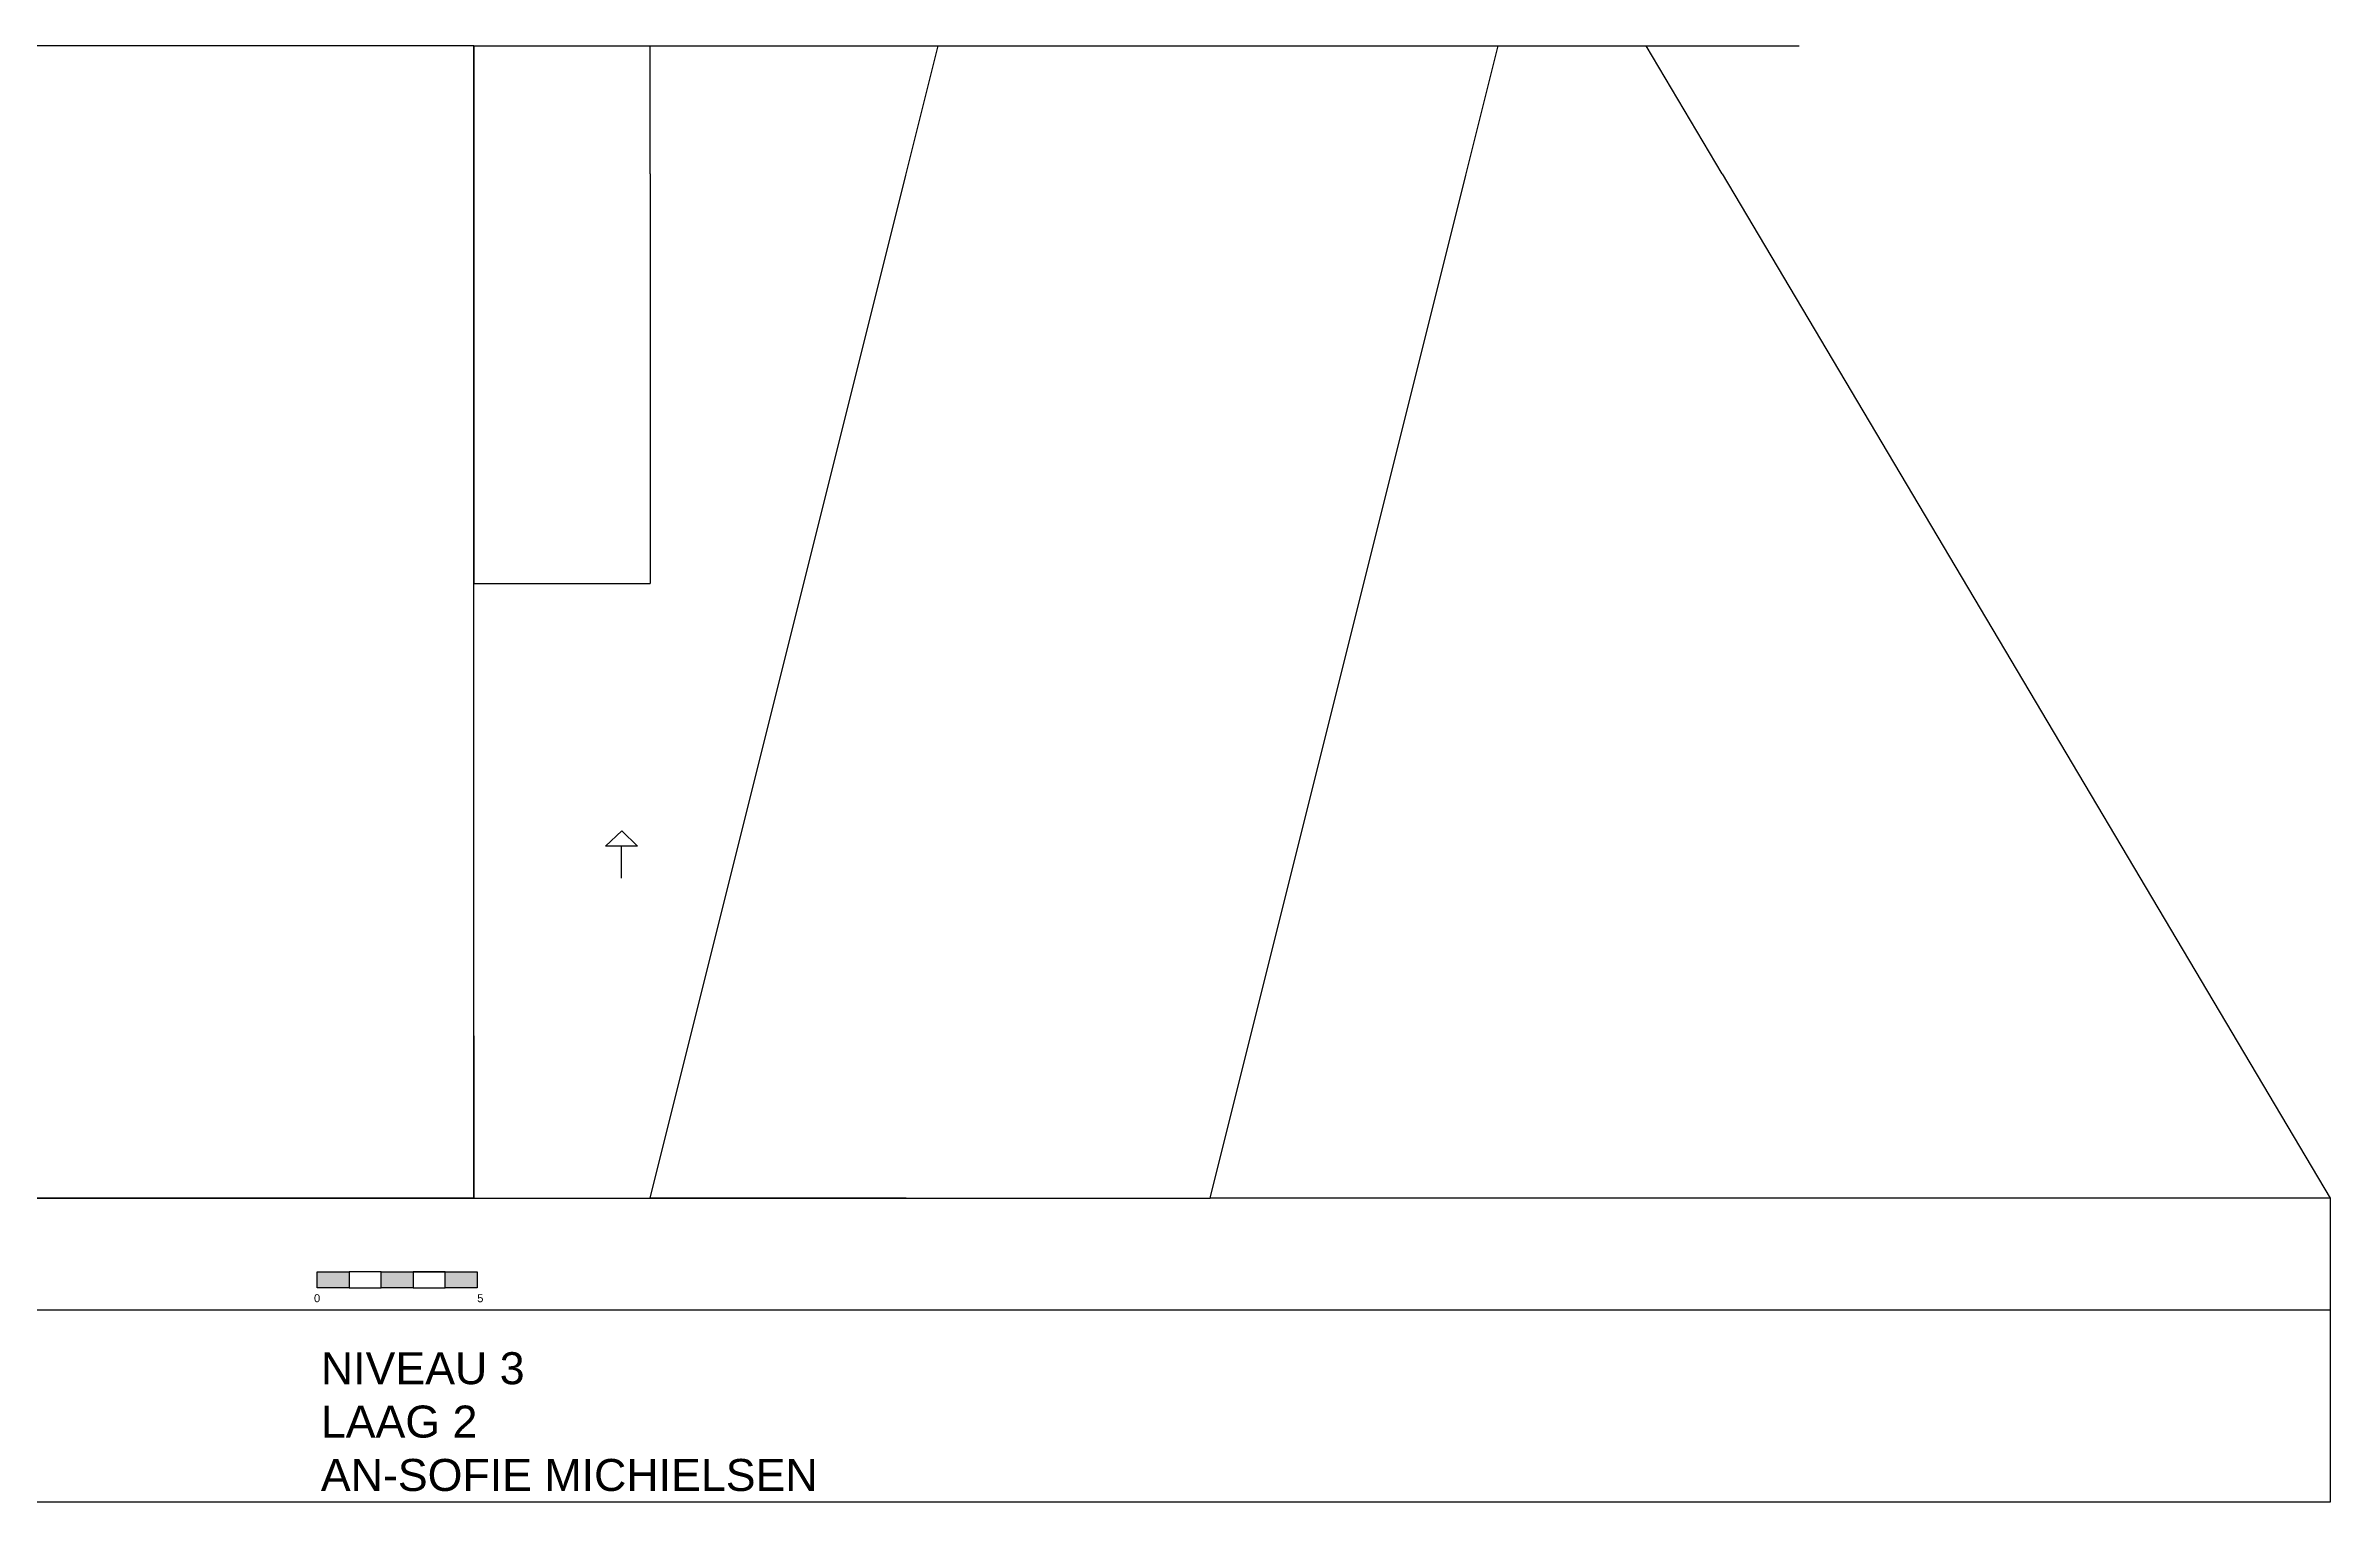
# Model space of a CAD drawing. Header units: millimetres. Extents: x -5657 to 14604, y -1609 to 2067.
# Drawn here: x 3390 to 4104, y 1403 to 1858 of the extents above; entities that cross this region are included whole.
import ezdxf

# ---------------------------------------------------------------- set-up
doc = ezdxf.new("R2010")
doc.units = ezdxf.units.MM
doc.linetypes.add('ACAD_ISO02W100', pattern=[15, 12, -3])
doc.layers.get('0').update_dxf_attribs({"color": 4})
doc.layers.add('gelijkvloers', color=80, linetype='Continuous')
doc.layers.add('str palen', color=220, linetype='Continuous')
doc.styles.get("Standard").update_dxf_attribs({"font": 'arial.ttf'})

msp = doc.modelspace()

# ---------------------------------------------------------------- hatches: boundary and pattern name
at = {"linetype": 'Continuous', "transparency": 33554539}
h = msp.add_hatch(color=256, dxfattribs=at)
h.dxf.hatch_style = 1
h.paths.add_polyline_path([(3485, 1475), (3475, 1475), (3475, 1470), (3485, 1470)])
h.paths.add_polyline_path([(3505, 1475), (3495, 1475), (3495, 1470), (3505, 1470)])
h.paths.add_polyline_path([(3525, 1475), (3515, 1475), (3515, 1470), (3525, 1470)])

# ---------------------------------------------------------------- linework, layer by layer
at = {"linetype": 'Continuous'}
for p, q in [((3524, 1858), (3354, 1858)), ((3524, 1498), (3524, 1858)), ((3524, 1858), (3938, 1858)), ((3524, 1498), (3524, 1858)), ((3524, 1858), (3524, 1811)), ((3524, 1858), (3524, 1811)), ((3579, 1818), (3579, 1858)), ((3659, 1818), (3669, 1858)), ((3834, 1818), (3844, 1858)), ((3914, 1818), (3890.25, 1858)), ((3579, 1818), (3579, 1690)), ((3524, 1811), (3524, 1811)), ((3524, 1811), (3524, 1732)), ((3524, 1732), (3524, 1690)), ((3524, 1618.7), (3524, 1693.7)), ((3524, 1690), (3579, 1690)), ((3524, 1548.7), (3524, 1618.7)), ((3524, 1548.7), (3524, 1498)), ((2874, 1498), (3524, 1498)), ((3448, 1498), (3318, 1498)), ((3524, 1498), (3448, 1498)), ((3448, 1498), (3448, 1498)), ((3524, 1498), (3754, 1498)), ((3475, 1470), (3475, 1475)), ((3475, 1475), (3485, 1475)), ((3495, 1475), (3485, 1475)), ((3485, 1475), (3485, 1470)), ((3485, 1475), (3485, 1470)), ((3495, 1470), (3495, 1475)), ((3495, 1475), (3525, 1475)), ((3515, 1475), (3505, 1475)), ((3505, 1475), (3505, 1470)), ((3515, 1470), (3515, 1475)), ((3525, 1475), (3525, 1470)), ((3485, 1470), (3475, 1470)), ((3485, 1470), (3495, 1470)), ((3505, 1470), (3495, 1470)), ((3505, 1470), (3515, 1470)), ((3525, 1470), (3515, 1470))]:
    msp.add_line(p, q, dxfattribs=at)
for p, q in [((3524, 1498), (3524, 1818)), ((3579, 1498), (3659, 1818)), ((3754, 1498), (3834, 1818)), ((3914, 1818), (4104, 1498)), ((2874, 1498), (3524, 1498)), ((3659, 1498), (3579, 1498)), ((3834, 1498), (3754, 1498)), ((4104, 1498), (3754, 1498)), ((4104, 1498), (4104, 1463)), ((4104, 1463), (2774, 1463)), ((4104, 1463), (4104, 1403)), ((4104, 1403), (2774, 1403))]:
    msp.add_line(p, q)
at = {"layer": 'str palen', "linetype": 'ACAD_ISO02W100'}
for p, q in [((3565.05, 1608), (3570.21, 1612.79)), ((3570.05, 1608), (3565.05, 1608)), ((3570.05, 1598), (3570.05, 1608)), ((3575.05, 1608), (3570.05, 1608)), ((3570.21, 1612.79), (3575.05, 1608))]:
    msp.add_line(p, q, dxfattribs=at)

# ---------------------------------------------------------------- texts
at = {"linetype": 'Continuous', "char_height": 2.5, "attachment_point": 1}
for s, width, insert in [('0', 4, (3474, 1468)), ('5', 9, (3525, 1468))]:
    msp.add_mtext_dynamic_manual_height_columns(s, width=width, gutter_width=12.5, heights=[0], dxfattribs=dict(at, insert=insert))
at = {"layer": 'gelijkvloers', "linetype": 'Continuous', "ltscale": 2, "insert": (3476.15, 1449.88), "char_height": 10, "attachment_point": 1}
msp.add_mtext_dynamic_manual_height_columns('NIVEAU 3\\PLAAG 2\\PAN-SOFIE MICHIELSEN', width=323, gutter_width=12.5, heights=[0], dxfattribs=at)

doc.saveas('drawing.dxf')
